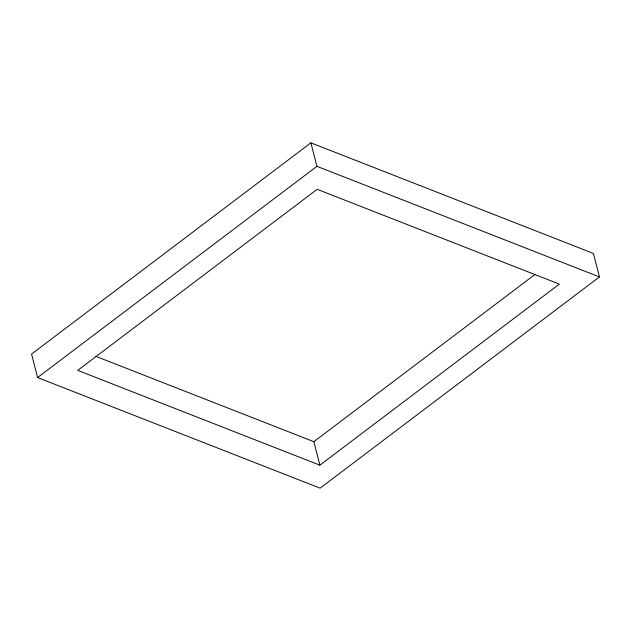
<?xml version="1.0" encoding="UTF-8"?>
<svg xmlns="http://www.w3.org/2000/svg" width="631" height="631" viewBox="0 0 631 631"><rect width="100%" height="100%" fill="white"/><g stroke="black" fill="none" stroke-linecap="round" stroke-linejoin="round"><path stroke-width="0.95" d="M310.894 142.835L31.55 354.078L37.584 377.559L320.106 488.165L599.45 276.922L593.416 253.441L310.894 142.835L316.928 166.316L599.45 276.922M37.584 377.559L316.928 166.316M95.533 356.223L313.844 441.692L535.23 274.28M319.878 465.181L559.318 284.116L317.156 189.308L77.716 370.373L319.878 465.181L313.844 441.692"/></g></svg>
